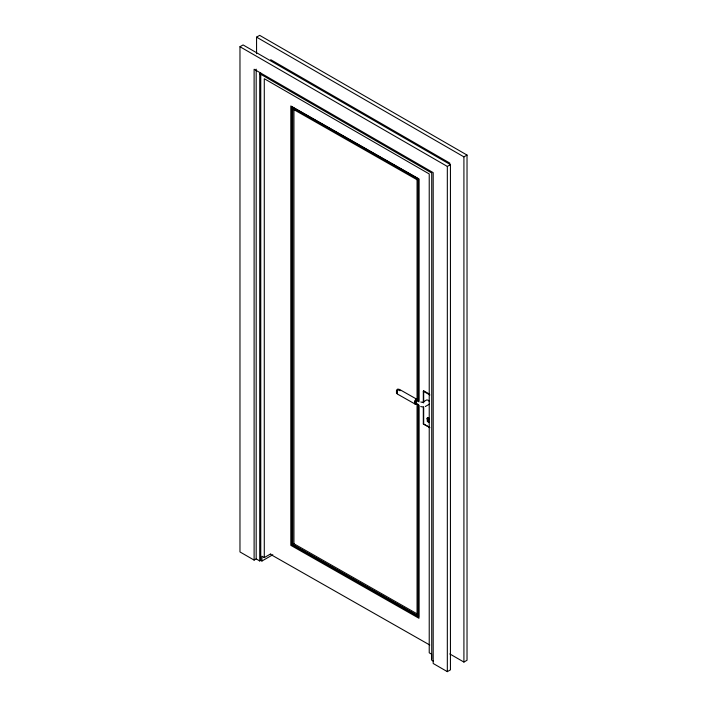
<?xml version="1.0" encoding="UTF-8"?>
<svg xmlns="http://www.w3.org/2000/svg" width="707" height="707" viewBox="0 0 707 707"><rect width="100%" height="100%" fill="white"/><g stroke="black" fill="none" stroke-linecap="round" stroke-linejoin="round"><path stroke-width="1.06" d="M428.504 419.993L429.388 419.269L428.504 419.993L428.689 422.203L427.373 421.46L427.081 418.42L427.762 417.669L429.122 418.429M417.837 400.33L418.217 401.461L417.872 400.25L416.927 400.215L415.592 402.981L415.981 404.165L416.927 404.201M416.016 401.382L416.016 404.086L416.927 404.121M423.316 402.15L423.316 391.245L423.679 390.821L429.388 394.055M417.059 403.573L417.059 615.276L292.707 544.505L292.707 108.966L293.944 108.233M417.059 400.268L417.059 179.746L418.288 179.004M292.707 544.505L293.944 543.763L293.944 109.338M254.113 560.094L239.973 551.937L239.973 46.724L243.084 44.93L450.439 164.643L450.439 669.856L447.328 671.65L433.188 663.484L433.188 172.641L254.113 69.251L254.113 560.094L256.181 558.901L259.716 560.943L260.759 560.342L261.935 561.022L272.822 554.739M256.561 53.688L256.561 37.144L259.672 35.35L467.027 155.063L467.027 660.276L463.916 662.07L449.776 653.913M259.716 560.943L259.716 73.687L260.759 73.086M239.973 46.724L447.328 166.437L450.439 164.643M256.561 37.144L463.916 156.866L467.027 155.063M422.751 402.212L426.683 399.932L428.027 400.135L429.379 401.461M425.269 406.543L429.379 404.165M427.081 418.42L427.762 417.669L429.105 418.429M427.355 417.899L428.433 417.775M427.355 419.26L427.982 419.216L427.797 421.222L429.096 421.964L427.373 421.46M427.558 419.454L427.479 418.19L427.779 419.012M261.935 561.022L261.935 556.232L264.285 557.593L270.737 553.873M423.316 406.507L423.316 423.953L429.388 427.099M422.3 402.354L420.798 402M398.368 389.204L397.422 389.168L396.477 390.299L396.477 393.119L397.422 393.154M417.537 400.772L417.077 399.393L399.473 389.424L398.377 389.38L397.272 390.697L396.821 392.597L397.272 393.976L414.876 403.944L415.981 403.989M399.322 389.743L398.377 389.707L397.431 390.838L397.431 393.658M417.077 399.393L415.981 399.349L414.876 400.666L414.426 402.566L414.876 403.944M416.927 399.711L415.981 399.676L414.638 402.442L415.036 403.626L415.981 403.662M420.727 406.552L422.494 406.923M423.316 391.245L429.918 394.974M423.316 423.953L429.918 427.691M292.707 108.966L417.059 179.746M293.944 543.763L417.333 613.994M270.401 554.315L429.768 645.014M270.701 59.671L449.776 163.07L449.776 165.27M259.716 73.687L431.73 172.994L431.73 660.25L433.497 661.266M428.027 418.005L428.981 419.498M399.473 389.424L399.932 390.803M463.916 156.866L463.916 662.07M447.328 166.437L447.328 671.65M431.588 658.968L431.588 654.178L429.229 652.826L429.229 173.949L264.285 78.724L264.285 557.593M423.679 390.821L423.679 402.937M423.679 407.338L423.679 423.864M418.959 401.903L418.959 178.906L290.816 105.97L290.816 545.336L418.959 618.272L418.959 405.217M418.632 400.719L418.632 178.995L291.911 106.872L291.911 544.797L418.632 616.928L418.632 405.129M418.155 401.002L418.155 179.207L292.38 107.614L292.38 544.593L418.155 616.177L418.155 404.307M260.759 74.191L260.759 560.342M256.181 69.153L256.181 558.901"/></g></svg>
